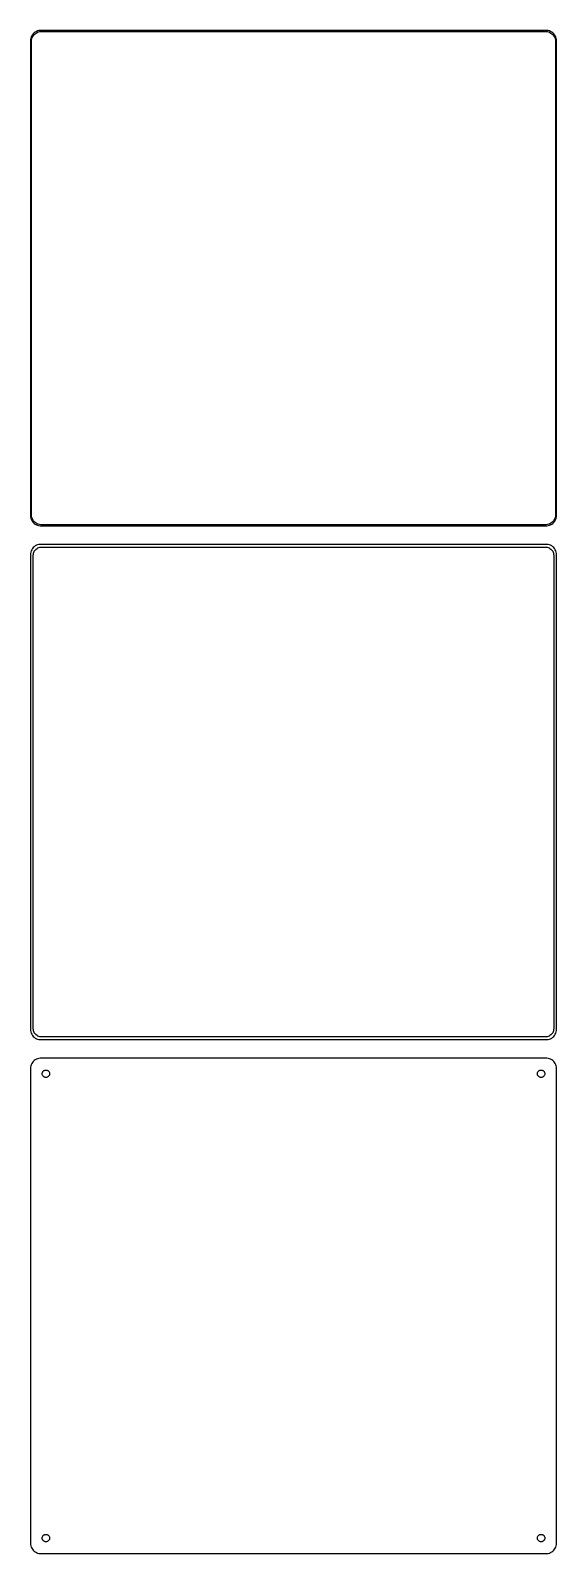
# Model space of a CAD drawing. Header units: metres. Extents: x -128 to 128, y 378 to 1116.
import ezdxf

# ---------------------------------------------------------------- set-up
doc = ezdxf.new("R2010")
doc.units = ezdxf.units.M

msp = doc.modelspace()

# ---------------------------------------------------------------- linework, layer by layer
for p, q in [((-126.145, 1114.42), (-126.545, 1113.94)), ((-125.687, 1114.85), (-126.145, 1114.42)), ((-125.713, 1114), (-125.278, 1114.41)), ((-125.179, 1115.22), (-125.687, 1114.85)), ((-125.278, 1114.41), (-124.795, 1114.76)), ((-124.629, 1115.52), (-125.179, 1115.22)), ((-124.795, 1114.76), (-124.272, 1115.05)), ((-124.045, 1115.76), (-124.629, 1115.52)), ((-124.272, 1115.05), (-123.718, 1115.27)), ((-123.437, 1115.91), (-124.045, 1115.76)), ((-123.718, 1115.27), (-123.14, 1115.42)), ((-122.814, 1115.99), (-123.437, 1115.91)), ((-123.14, 1115.42), (-122.548, 1115.49)), ((122.814, 1115.99), (-122.814, 1115.99)), ((-122.548, 1115.49), (122.548, 1115.49)), ((122.548, 1115.49), (123.14, 1115.42)), ((123.437, 1115.91), (122.814, 1115.99)), ((123.14, 1115.42), (123.718, 1115.27)), ((124.045, 1115.76), (123.437, 1115.91)), ((123.718, 1115.27), (124.272, 1115.05)), ((124.629, 1115.52), (124.045, 1115.76)), ((124.272, 1115.05), (124.795, 1114.76)), ((125.179, 1115.22), (124.629, 1115.52)), ((124.795, 1114.76), (125.278, 1114.41)), ((125.687, 1114.85), (125.179, 1115.22)), ((125.278, 1114.41), (125.713, 1114)), ((126.145, 1114.42), (125.687, 1114.85)), ((126.545, 1113.94), (126.145, 1114.42)), ((-127.461, 1111.63), (-127.5, 1111)), ((-127.5, 1111), (-127.5, 881)), ((-127.343, 1112.24), (-127.461, 1111.63)), ((-127.149, 1112.84), (-127.343, 1112.24)), ((-126.882, 1113.41), (-127.149, 1112.84)), ((-127, 1110.75), (-126.963, 1111.35)), ((-127, 881.25), (-127, 1110.75)), ((-126.963, 1111.35), (-126.851, 1111.93)), ((-126.545, 1113.94), (-126.882, 1113.41)), ((-126.851, 1111.93), (-126.666, 1112.5)), ((-126.666, 1112.5), (-126.412, 1113.04)), ((-126.412, 1113.04), (-126.093, 1113.54)), ((-126.093, 1113.54), (-125.713, 1114)), ((125.713, 1114), (126.093, 1113.54)), ((126.093, 1113.54), (126.412, 1113.04)), ((126.412, 1113.04), (126.666, 1112.5)), ((126.882, 1113.41), (126.545, 1113.94)), ((126.666, 1112.5), (126.851, 1111.93)), ((126.851, 1111.93), (126.963, 1111.35)), ((127.149, 1112.84), (126.882, 1113.41)), ((126.963, 1111.35), (127, 1110.75)), ((127, 1110.75), (127, 881.25)), ((127.343, 1112.24), (127.149, 1112.84)), ((127.461, 1111.63), (127.343, 1112.24)), ((127.5, 1111), (127.461, 1111.63)), ((127.5, 881), (127.5, 1111)), ((-127.5, 881), (-127.461, 880.373)), ((-127.461, 880.373), (-127.343, 879.757)), ((-127.343, 879.757), (-127.149, 879.159)), ((-127.149, 879.159), (-126.882, 878.591)), ((-126.963, 880.655), (-127, 881.25)), ((-126.851, 880.069), (-126.963, 880.655)), ((-126.882, 878.591), (-126.545, 878.061)), ((-126.666, 879.501), (-126.851, 880.069)), ((-126.412, 878.962), (-126.666, 879.501)), ((-126.093, 878.458), (-126.412, 878.962)), ((-125.713, 877.998), (-126.093, 878.458)), ((126.093, 878.458), (125.713, 877.998)), ((126.412, 878.962), (126.093, 878.458)), ((126.666, 879.501), (126.412, 878.962)), ((126.545, 878.061), (126.882, 878.591)), ((126.851, 880.069), (126.666, 879.501)), ((126.963, 880.655), (126.851, 880.069)), ((126.882, 878.591), (127.149, 879.159)), ((127, 881.25), (126.963, 880.655)), ((127.149, 879.159), (127.343, 879.757)), ((127.343, 879.757), (127.461, 880.373)), ((127.461, 880.373), (127.5, 881)), ((-126.545, 878.061), (-126.145, 877.577)), ((-126.145, 877.577), (-125.687, 877.147)), ((-125.278, 877.59), (-125.713, 877.998)), ((-125.687, 877.147), (-125.179, 876.778)), ((-124.795, 877.239), (-125.278, 877.59)), ((-125.179, 876.778), (-124.629, 876.476)), ((-124.272, 876.952), (-124.795, 877.239)), ((-124.629, 876.476), (-124.045, 876.245)), ((-123.718, 876.732), (-124.272, 876.952)), ((-124.045, 876.245), (-123.437, 876.089)), ((-123.14, 876.584), (-123.718, 876.732)), ((-123.437, 876.089), (-122.814, 876.01)), ((-122.548, 876.509), (-123.14, 876.584)), ((-122.814, 876.01), (122.814, 876.01)), ((122.548, 876.509), (-122.548, 876.509)), ((123.14, 876.584), (122.548, 876.509)), ((122.814, 876.01), (123.437, 876.089)), ((123.718, 876.732), (123.14, 876.584)), ((123.437, 876.089), (124.045, 876.245)), ((124.272, 876.952), (123.718, 876.732)), ((124.045, 876.245), (124.629, 876.476)), ((124.795, 877.239), (124.272, 876.952)), ((124.629, 876.476), (125.179, 876.778)), ((125.278, 877.59), (124.795, 877.239)), ((125.179, 876.778), (125.687, 877.147)), ((125.713, 877.998), (125.278, 877.59)), ((125.687, 877.147), (126.145, 877.577)), ((126.145, 877.577), (126.545, 878.061)), ((-127.149, 863.841), (-127.343, 863.243)), ((-126.882, 864.409), (-127.149, 863.841)), ((-126.545, 864.939), (-126.882, 864.409)), ((-126.145, 865.423), (-126.545, 864.939)), ((-125.687, 865.853), (-126.145, 865.423)), ((-125.848, 863.174), (-125.641, 863.614)), ((-125.179, 866.222), (-125.687, 865.853)), ((-125.641, 863.614), (-125.38, 864.024)), ((-125.38, 864.024), (-125.071, 864.399)), ((-124.629, 866.524), (-125.179, 866.222)), ((-125.071, 864.399), (-124.716, 864.731)), ((-124.716, 864.731), (-124.323, 865.017)), ((-124.045, 866.755), (-124.629, 866.524)), ((-124.323, 865.017), (-123.898, 865.251)), ((-123.437, 866.911), (-124.045, 866.755)), ((-123.898, 865.251), (-123.446, 865.43)), ((-123.446, 865.43), (-122.975, 865.551)), ((-122.814, 866.99), (-123.437, 866.911)), ((-122.975, 865.551), (-122.493, 865.612)), ((122.814, 866.99), (-122.814, 866.99)), ((-122.493, 865.612), (122.493, 865.612)), ((122.493, 865.612), (122.975, 865.551)), ((123.437, 866.911), (122.814, 866.99)), ((122.975, 865.551), (123.446, 865.43)), ((124.045, 866.755), (123.437, 866.911)), ((123.446, 865.43), (123.898, 865.251)), ((123.898, 865.251), (124.323, 865.017)), ((124.629, 866.524), (124.045, 866.755)), ((124.323, 865.017), (124.716, 864.731)), ((125.179, 866.222), (124.629, 866.524)), ((124.716, 864.731), (125.071, 864.399)), ((125.071, 864.399), (125.38, 864.024)), ((125.687, 865.853), (125.179, 866.222)), ((125.38, 864.024), (125.641, 863.614)), ((125.641, 863.614), (125.848, 863.174)), ((126.145, 865.423), (125.687, 865.853)), ((126.545, 864.939), (126.145, 865.423)), ((126.882, 864.409), (126.545, 864.939)), ((127.149, 863.841), (126.882, 864.409)), ((127.343, 863.243), (127.149, 863.841)), ((-127.461, 862.627), (-127.5, 862)), ((-127.5, 862), (-127.5, 632)), ((-127.343, 863.243), (-127.461, 862.627)), ((-126.119, 861.75), (-126.089, 862.235)), ((-126.119, 632.25), (-126.119, 861.75)), ((-126.089, 862.235), (-125.998, 862.712)), ((-125.998, 862.712), (-125.848, 863.174)), ((125.848, 863.174), (125.998, 862.712)), ((125.998, 862.712), (126.089, 862.235)), ((126.089, 862.235), (126.119, 861.75)), ((126.119, 861.75), (126.119, 632.25)), ((127.461, 862.627), (127.343, 863.243)), ((127.5, 862), (127.461, 862.627)), ((127.5, 632), (127.5, 862)), ((-127.5, 632), (-127.461, 631.373)), ((-127.461, 631.373), (-127.343, 630.757)), ((-127.343, 630.757), (-127.149, 630.159)), ((-127.149, 630.159), (-126.882, 629.591)), ((-126.882, 629.591), (-126.545, 629.061)), ((-126.545, 629.061), (-126.145, 628.577)), ((-126.145, 628.577), (-125.687, 628.147)), ((-126.089, 631.765), (-126.119, 632.25)), ((-125.998, 631.288), (-126.089, 631.765)), ((-125.848, 630.826), (-125.998, 631.288)), ((-125.641, 630.386), (-125.848, 630.826)), ((-125.687, 628.147), (-125.179, 627.778)), ((-125.38, 629.976), (-125.641, 630.386)), ((-125.071, 629.601), (-125.38, 629.976)), ((-125.179, 627.778), (-124.629, 627.476)), ((-124.716, 629.269), (-125.071, 629.601)), ((-124.323, 628.983), (-124.716, 629.269)), ((-124.629, 627.476), (-124.045, 627.245)), ((-123.898, 628.749), (-124.323, 628.983)), ((-123.446, 628.57), (-123.898, 628.749)), ((-122.975, 628.449), (-123.446, 628.57)), ((-122.493, 628.388), (-122.975, 628.449)), ((122.493, 628.388), (-122.493, 628.388)), ((122.975, 628.449), (122.493, 628.388)), ((123.446, 628.57), (122.975, 628.449)), ((123.898, 628.749), (123.446, 628.57)), ((124.323, 628.983), (123.898, 628.749)), ((124.045, 627.245), (124.629, 627.476)), ((124.716, 629.269), (124.323, 628.983)), ((124.629, 627.476), (125.179, 627.778)), ((125.071, 629.601), (124.716, 629.269)), ((125.38, 629.976), (125.071, 629.601)), ((125.179, 627.778), (125.687, 628.147)), ((125.641, 630.386), (125.38, 629.976)), ((125.848, 630.826), (125.641, 630.386)), ((125.687, 628.147), (126.145, 628.577)), ((125.998, 631.288), (125.848, 630.826)), ((126.089, 631.765), (125.998, 631.288)), ((126.119, 632.25), (126.089, 631.765)), ((126.145, 628.577), (126.545, 629.061)), ((126.545, 629.061), (126.882, 629.591)), ((126.882, 629.591), (127.149, 630.159)), ((127.149, 630.159), (127.343, 630.757)), ((127.343, 630.757), (127.461, 631.373)), ((127.461, 631.373), (127.5, 632)), ((-124.045, 627.245), (-123.437, 627.089)), ((-123.437, 627.089), (-122.814, 627.01)), ((-122.814, 627.01), (122.814, 627.01)), ((122.814, 627.01), (123.437, 627.089)), ((123.437, 627.089), (124.045, 627.245)), ((-127.461, 613.627), (-127.5, 613)), ((-127.5, 613), (-127.5, 383)), ((-127.343, 614.243), (-127.461, 613.627)), ((-127.149, 614.841), (-127.343, 614.243)), ((-126.882, 615.409), (-127.149, 614.841)), ((-126.545, 615.939), (-126.882, 615.409)), ((-126.145, 616.423), (-126.545, 615.939)), ((-125.687, 616.853), (-126.145, 616.423)), ((-125.179, 617.222), (-125.687, 616.853)), ((-124.629, 617.524), (-125.179, 617.222)), ((-124.045, 617.755), (-124.629, 617.524)), ((-123.437, 617.911), (-124.045, 617.755)), ((-122.814, 617.99), (-123.437, 617.911)), ((122.814, 617.99), (-122.814, 617.99)), ((123.437, 617.911), (122.814, 617.99)), ((124.045, 617.755), (123.437, 617.911)), ((124.629, 617.524), (124.045, 617.755)), ((125.179, 617.222), (124.629, 617.524)), ((125.687, 616.853), (125.179, 617.222)), ((126.145, 616.423), (125.687, 616.853)), ((126.545, 615.939), (126.145, 616.423)), ((126.882, 615.409), (126.545, 615.939)), ((127.149, 614.841), (126.882, 615.409)), ((127.343, 614.243), (127.149, 614.841)), ((127.461, 613.627), (127.343, 614.243)), ((127.5, 613), (127.461, 613.627)), ((127.5, 383), (127.5, 613)), ((-121.8, 610.5), (-121.786, 610.726)), ((-121.786, 610.274), (-121.8, 610.5)), ((-121.786, 610.726), (-121.743, 610.948)), ((-121.743, 610.052), (-121.786, 610.274)), ((-121.743, 610.948), (-121.674, 611.163)), ((-121.674, 609.837), (-121.743, 610.052)), ((-121.674, 611.163), (-121.577, 611.367)), ((-121.577, 609.633), (-121.674, 609.837)), ((-121.577, 611.367), (-121.456, 611.558)), ((-121.456, 609.442), (-121.577, 609.633)), ((-121.456, 611.558), (-121.312, 611.732)), ((-121.312, 609.268), (-121.456, 609.442)), ((-121.312, 611.732), (-121.147, 611.887)), ((-121.147, 609.113), (-121.312, 609.268)), ((-121.147, 611.887), (-120.964, 612.02)), ((-120.964, 608.98), (-121.147, 609.113)), ((-120.964, 612.02), (-120.766, 612.129)), ((-120.766, 608.871), (-120.964, 608.98)), ((-120.766, 612.129), (-120.556, 612.212)), ((-120.556, 608.788), (-120.766, 608.871)), ((-120.556, 612.212), (-120.337, 612.268)), ((-120.337, 608.732), (-120.556, 608.788)), ((-120.337, 612.268), (-120.113, 612.296)), ((-120.113, 608.704), (-120.337, 608.732)), ((-120.113, 612.296), (-119.887, 612.296)), ((-119.887, 608.704), (-120.113, 608.704)), ((-119.887, 612.296), (-119.663, 612.268)), ((-119.663, 608.732), (-119.887, 608.704)), ((-119.663, 612.268), (-119.444, 612.212)), ((-119.444, 608.788), (-119.663, 608.732)), ((-119.444, 612.212), (-119.234, 612.129)), ((-119.234, 608.871), (-119.444, 608.788)), ((-119.234, 612.129), (-119.036, 612.02)), ((-119.036, 608.98), (-119.234, 608.871)), ((-119.036, 612.02), (-118.853, 611.887)), ((-118.853, 609.113), (-119.036, 608.98)), ((-118.853, 611.887), (-118.688, 611.732)), ((-118.688, 609.268), (-118.853, 609.113)), ((-118.688, 611.732), (-118.544, 611.558)), ((-118.544, 609.442), (-118.688, 609.268)), ((-118.544, 611.558), (-118.423, 611.367)), ((-118.423, 609.633), (-118.544, 609.442)), ((-118.423, 611.367), (-118.326, 611.163)), ((-118.326, 609.837), (-118.423, 609.633)), ((-118.326, 611.163), (-118.257, 610.948)), ((-118.257, 610.052), (-118.326, 609.837)), ((-118.257, 610.948), (-118.214, 610.726)), ((-118.214, 610.274), (-118.257, 610.052)), ((-118.214, 610.726), (-118.2, 610.5)), ((-118.2, 610.5), (-118.214, 610.274)), ((118.2, 610.5), (118.214, 610.726)), ((118.214, 610.274), (118.2, 610.5)), ((118.214, 610.726), (118.257, 610.948)), ((118.257, 610.052), (118.214, 610.274)), ((118.257, 610.948), (118.326, 611.163)), ((118.326, 609.837), (118.257, 610.052)), ((118.326, 611.163), (118.423, 611.367)), ((118.423, 609.633), (118.326, 609.837)), ((118.423, 611.367), (118.544, 611.558)), ((118.544, 609.442), (118.423, 609.633)), ((118.544, 611.558), (118.688, 611.732)), ((118.688, 609.268), (118.544, 609.442)), ((118.688, 611.732), (118.853, 611.887)), ((118.853, 609.113), (118.688, 609.268)), ((118.853, 611.887), (119.036, 612.02)), ((119.036, 608.98), (118.853, 609.113)), ((119.036, 612.02), (119.234, 612.129)), ((119.234, 608.871), (119.036, 608.98)), ((119.234, 612.129), (119.444, 612.212)), ((119.444, 608.788), (119.234, 608.871)), ((119.444, 612.212), (119.663, 612.268)), ((119.663, 608.732), (119.444, 608.788)), ((119.663, 612.268), (119.887, 612.296)), ((119.887, 608.704), (119.663, 608.732)), ((119.887, 612.296), (120.113, 612.296)), ((120.113, 608.704), (119.887, 608.704)), ((120.113, 612.296), (120.337, 612.268)), ((120.337, 608.732), (120.113, 608.704)), ((120.337, 612.268), (120.556, 612.212)), ((120.556, 608.788), (120.337, 608.732)), ((120.556, 612.212), (120.766, 612.129)), ((120.766, 608.871), (120.556, 608.788)), ((120.766, 612.129), (120.964, 612.02)), ((120.964, 608.98), (120.766, 608.871)), ((120.964, 612.02), (121.147, 611.887)), ((121.147, 609.113), (120.964, 608.98)), ((121.147, 611.887), (121.312, 611.732)), ((121.312, 609.268), (121.147, 609.113)), ((121.312, 611.732), (121.456, 611.558)), ((121.456, 609.442), (121.312, 609.268)), ((121.456, 611.558), (121.577, 611.367)), ((121.577, 609.633), (121.456, 609.442)), ((121.577, 611.367), (121.674, 611.163)), ((121.674, 609.837), (121.577, 609.633)), ((121.674, 611.163), (121.743, 610.948)), ((121.743, 610.052), (121.674, 609.837)), ((121.743, 610.948), (121.786, 610.726)), ((121.786, 610.274), (121.743, 610.052)), ((121.786, 610.726), (121.8, 610.5)), ((121.8, 610.5), (121.786, 610.274)), ((-121.8, 385.5), (-121.786, 385.726)), ((-121.786, 385.274), (-121.8, 385.5)), ((-121.786, 385.726), (-121.743, 385.948)), ((-121.743, 385.052), (-121.786, 385.274)), ((-121.743, 385.948), (-121.674, 386.163)), ((-121.674, 384.837), (-121.743, 385.052)), ((-121.674, 386.163), (-121.577, 386.367)), ((-121.577, 384.633), (-121.674, 384.837)), ((-121.577, 386.367), (-121.456, 386.558)), ((-121.456, 384.442), (-121.577, 384.633)), ((-121.456, 386.558), (-121.312, 386.732)), ((-121.312, 384.268), (-121.456, 384.442)), ((-121.312, 386.732), (-121.147, 386.887)), ((-121.147, 384.113), (-121.312, 384.268)), ((-121.147, 386.887), (-120.964, 387.02)), ((-120.964, 383.98), (-121.147, 384.113)), ((-120.964, 387.02), (-120.766, 387.129)), ((-120.766, 383.871), (-120.964, 383.98)), ((-120.766, 387.129), (-120.556, 387.212)), ((-120.556, 383.788), (-120.766, 383.871)), ((-120.556, 387.212), (-120.337, 387.268)), ((-120.337, 383.732), (-120.556, 383.788)), ((-120.337, 387.268), (-120.113, 387.296)), ((-120.113, 387.296), (-119.887, 387.296)), ((-119.887, 387.296), (-119.663, 387.268)), ((-119.663, 387.268), (-119.444, 387.212)), ((-119.444, 383.788), (-119.663, 383.732)), ((-119.444, 387.212), (-119.234, 387.129)), ((-119.234, 383.871), (-119.444, 383.788)), ((-119.234, 387.129), (-119.036, 387.02)), ((-119.036, 383.98), (-119.234, 383.871)), ((-119.036, 387.02), (-118.853, 386.887)), ((-118.853, 384.113), (-119.036, 383.98)), ((-118.853, 386.887), (-118.688, 386.732)), ((-118.688, 384.268), (-118.853, 384.113)), ((-118.688, 386.732), (-118.544, 386.558)), ((-118.544, 384.442), (-118.688, 384.268)), ((-118.544, 386.558), (-118.423, 386.367)), ((-118.423, 384.633), (-118.544, 384.442)), ((-118.423, 386.367), (-118.326, 386.163)), ((-118.326, 384.837), (-118.423, 384.633)), ((-118.326, 386.163), (-118.257, 385.948)), ((-118.257, 385.052), (-118.326, 384.837)), ((-118.257, 385.948), (-118.214, 385.726)), ((-118.214, 385.274), (-118.257, 385.052)), ((-118.214, 385.726), (-118.2, 385.5)), ((-118.2, 385.5), (-118.214, 385.274)), ((118.2, 385.5), (118.214, 385.726)), ((118.214, 385.274), (118.2, 385.5)), ((118.214, 385.726), (118.257, 385.948)), ((118.257, 385.052), (118.214, 385.274)), ((118.257, 385.948), (118.326, 386.163)), ((118.326, 384.837), (118.257, 385.052)), ((118.326, 386.163), (118.423, 386.367)), ((118.423, 384.633), (118.326, 384.837)), ((118.423, 386.367), (118.544, 386.558)), ((118.544, 384.442), (118.423, 384.633)), ((118.544, 386.558), (118.688, 386.732)), ((118.688, 384.268), (118.544, 384.442)), ((118.688, 386.732), (118.853, 386.887)), ((118.853, 384.113), (118.688, 384.268)), ((118.853, 386.887), (119.036, 387.02)), ((119.036, 383.98), (118.853, 384.113)), ((119.036, 387.02), (119.234, 387.129)), ((119.234, 383.871), (119.036, 383.98)), ((119.234, 387.129), (119.444, 387.212)), ((119.444, 383.788), (119.234, 383.871)), ((119.444, 387.212), (119.663, 387.268)), ((119.663, 383.732), (119.444, 383.788)), ((119.663, 387.268), (119.887, 387.296)), ((119.887, 387.296), (120.113, 387.296)), ((120.113, 387.296), (120.337, 387.268)), ((120.337, 387.268), (120.556, 387.212)), ((120.556, 383.788), (120.337, 383.732)), ((120.556, 387.212), (120.766, 387.129)), ((120.766, 383.871), (120.556, 383.788)), ((120.766, 387.129), (120.964, 387.02)), ((120.964, 383.98), (120.766, 383.871)), ((120.964, 387.02), (121.147, 386.887)), ((121.147, 384.113), (120.964, 383.98)), ((121.147, 386.887), (121.312, 386.732)), ((121.312, 384.268), (121.147, 384.113)), ((121.312, 386.732), (121.456, 386.558)), ((121.456, 384.442), (121.312, 384.268)), ((121.456, 386.558), (121.577, 386.367)), ((121.577, 384.633), (121.456, 384.442)), ((121.577, 386.367), (121.674, 386.163)), ((121.674, 384.837), (121.577, 384.633)), ((121.674, 386.163), (121.743, 385.948)), ((121.743, 385.052), (121.674, 384.837)), ((121.743, 385.948), (121.786, 385.726)), ((121.786, 385.274), (121.743, 385.052)), ((121.786, 385.726), (121.8, 385.5)), ((121.8, 385.5), (121.786, 385.274)), ((-127.5, 383), (-127.461, 382.373)), ((-127.461, 382.373), (-127.343, 381.757)), ((-127.343, 381.757), (-127.149, 381.159)), ((-127.149, 381.159), (-126.882, 380.591)), ((-126.882, 380.591), (-126.545, 380.061)), ((-126.545, 380.061), (-126.145, 379.577)), ((-126.145, 379.577), (-125.687, 379.147)), ((-125.687, 379.147), (-125.179, 378.778)), ((-125.179, 378.778), (-124.629, 378.476)), ((-124.629, 378.476), (-124.045, 378.245)), ((-124.045, 378.245), (-123.437, 378.089)), ((-123.437, 378.089), (-122.814, 378.01)), ((-122.814, 378.01), (122.814, 378.01)), ((-120.113, 383.704), (-120.337, 383.732)), ((-119.887, 383.704), (-120.113, 383.704)), ((-119.663, 383.732), (-119.887, 383.704)), ((119.887, 383.704), (119.663, 383.732)), ((120.113, 383.704), (119.887, 383.704)), ((120.337, 383.732), (120.113, 383.704)), ((122.814, 378.01), (123.437, 378.089)), ((123.437, 378.089), (124.045, 378.245)), ((124.045, 378.245), (124.629, 378.476)), ((124.629, 378.476), (125.179, 378.778)), ((125.179, 378.778), (125.687, 379.147)), ((125.687, 379.147), (126.145, 379.577)), ((126.145, 379.577), (126.545, 380.061)), ((126.545, 380.061), (126.882, 380.591)), ((126.882, 380.591), (127.149, 381.159)), ((127.149, 381.159), (127.343, 381.757)), ((127.343, 381.757), (127.461, 382.373)), ((127.461, 382.373), (127.5, 383))]:
    msp.add_line(p, q)

doc.saveas('drawing.dxf')
